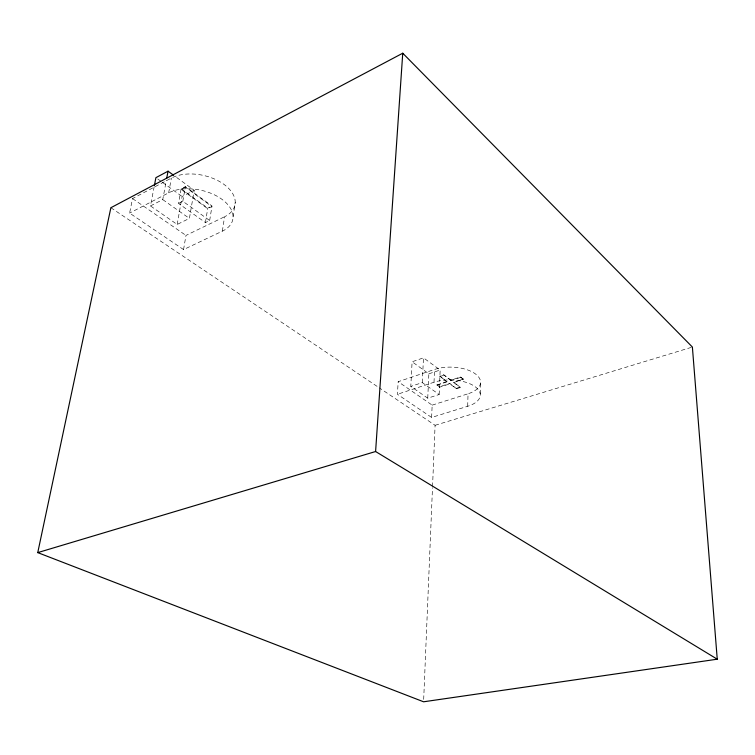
<?xml version="1.0" encoding="UTF-8"?>
<svg xmlns="http://www.w3.org/2000/svg" width="755" height="755" viewBox="0 0 755 755"><rect width="100%" height="100%" fill="white"/><g stroke="black" fill="none" stroke-linecap="round" stroke-linejoin="round"><path stroke-width="0.57" stroke-dasharray="3.77 2.83" d="M480.237 393.912L480.51 381.237M467.694 406.284L468.034 393.789A28.973 14.383 1.9 0 0 475.254 373.8A28.973 14.383 1.9 0 0 434.569 369.45L398.168 381.7L397.413 394.289L431.624 417.44L467.694 406.284A29.143 14.194 2 0 0 474.952 386.569A29.143 14.194 2 0 0 434.012 382.238L397.413 394.289M463.268 379.01L453.736 382.596L463.268 379.01L460.493 376.962L450.961 380.086L443.714 374.801L439.759 376.113L446.998 381.851L439.759 376.113M463.259 379.491L460.493 376.962M447.017 381.369L436.843 385.173L439.655 387.173L449.801 383.87L456.52 388.74L460.446 387.475L453.746 382.115M456.52 388.74L449.81 383.398L439.674 386.692L436.871 384.691M449.801 383.87L449.81 383.398M460.474 377.443L450.943 380.567L450.961 380.086M450.943 380.567L443.714 374.801M439.165 394.516L440.156 370.025L423.48 357.842L412.107 361.777L410.786 386.418L427.745 398.178L439.165 394.516L422.281 382.606L410.786 386.418M439.655 387.173L439.674 386.692M434.012 382.238L434.569 369.45M423.687 699.432L432.492 487.645M432.549 486.475L435.088 425.291L379.255 387.825M431.624 417.44L432.162 405.133L398.168 381.7M427.745 398.178L428.859 373.81L412.107 361.777M422.281 382.606L423.48 357.842M233.069 216.949L235.239 202.387M222.357 231.153L224.565 216.751A37.373 22.339 12.3 0 0 223.886 184.314A37.373 22.339 12.3 0 0 171.385 178.076L132.54 198.574L129.605 213.089L183.55 249.584L222.357 231.153A37.646 22.112 12 0 0 221.583 199.046A37.646 22.112 12 0 0 168.667 192.827L129.605 213.089M209.673 220.507L212.004 206.002L185.381 186.608L181.134 188.807L178.529 203.454L205.417 222.574L209.673 220.507L182.804 201.283L178.529 203.454M205.417 222.574L207.776 208.097L212.004 206.002M183.55 249.584L185.975 235.418L224.565 216.751M154.171 186.712L150.481 205.936L177.18 224.452L189.411 218.403L194.214 190.307L174.584 175.972M182.804 201.283L185.381 186.608M177.18 224.452L182.115 196.498L194.214 190.307M168.667 192.827L171.385 178.076M150.481 205.936L162.75 199.603L166.345 180.285M428.859 373.81L440.156 370.025M439.74 376.594L443.695 375.292M436.843 385.173L446.998 381.851M456.539 388.259L460.456 387.004M432.162 405.133L468.034 393.789M435.088 425.291L691.259 347.394M110.872 207.729L378.283 387.164M132.54 198.574L185.975 235.418M162.75 199.603L189.411 218.403M157.776 179.011L161.523 181.7M162.457 182.37L182.115 196.498M181.134 188.807L207.776 208.097M453.736 382.596L460.446 387.475M185.286 187.164L181.03 189.363L207.682 208.644L211.919 206.549L185.286 187.164"/><path stroke-width="1.13" d="M717.25 659.2L375.594 451.518L402.745 53.209L110.872 207.729L37.75 552.613L423.583 701.791L717.25 659.2L692.382 347.045L402.745 53.209M166.77 178.01L168.044 171.187L173.65 175.283M154.388 185.579L155.907 177.661L168.044 171.187M37.75 552.613L375.594 451.518"/></g></svg>
